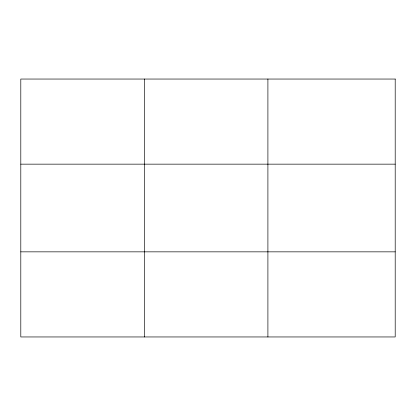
<?xml version="1.0" encoding="UTF-8"?>
<svg xmlns="http://www.w3.org/2000/svg" width="416" height="416" viewBox="0 0 416 416"><rect width="100%" height="100%" fill="white"/><g stroke="black" fill="none" stroke-linecap="round" stroke-linejoin="round"><path stroke-width="0.62" d="M144.352 336.955L144.352 79.045M267.904 336.955L267.904 79.045M20.8 164.154L395.2 164.154M20.8 251.846L395.2 251.846M395.2 79.045L395.2 336.955L20.8 336.955L20.8 79.045L395.2 79.045"/></g></svg>
